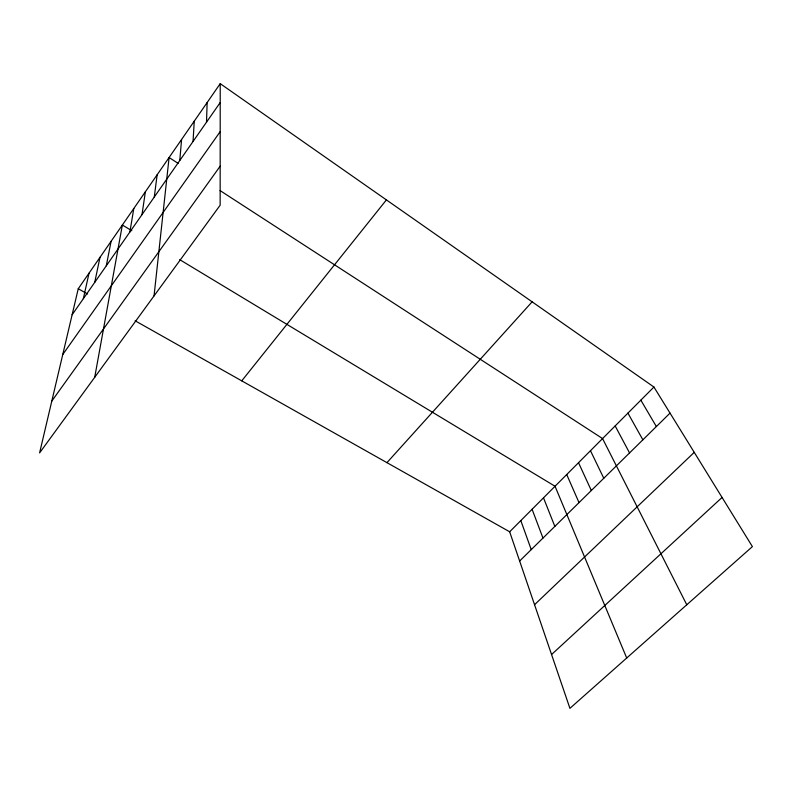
<?xml version="1.0" encoding="UTF-8"?>
<svg xmlns="http://www.w3.org/2000/svg" width="792" height="792" viewBox="0 0 792 792"><rect width="100%" height="100%" fill="white"/><g stroke="black" fill="none" stroke-linecap="round" stroke-linejoin="round"><path stroke-width="1.19" d="M220.225 83.655L220.146 205.217L39.6 452.915L78.25 288.743L220.225 83.655L653.935 387.031L752.4 546.609L569.923 708.345L509.662 531.788L135.145 320.79M206.514 122.156L207.138 102.554M193.04 141.471L194.258 121.156M179.784 160.469L181.576 139.481M154.054 295.881L169.092 157.519L178.16 163.4M154.272 197.04L157.153 174.765M141.996 214.622L145.381 191.763M129.908 231.947L133.789 208.514M94.713 377.299L122.364 225.017L131.799 230.71M106.276 265.825L111.098 241.293M94.723 282.388L99.99 257.331M83.338 298.703L89.041 273.151M72.121 314.78L220.216 102.534M62.766 354.529L220.196 131.63M51.797 401.089L220.166 166.171M241.748 380.853L386.407 199.901M386.951 462.657L532.125 301.821M509.662 531.788L653.935 387.031M519.641 561.023L670.032 413.107M534.56 604.712L694.237 452.351M551.559 654.538L722.066 497.455M78.25 288.743L87.605 294.01M179.695 259.637L555.043 486.258L626.71 658.013M220.087 190.585L602.563 438.57L686.773 604.771M640.847 400.158L656.36 426.551M627.927 413.117L642.866 439.827M615.166 425.928L629.541 452.925M590.476 450.707L603.781 478.269M578.526 462.696L591.327 490.515M566.716 474.547L579.021 502.623M543.5 497.831L554.846 526.403M532.095 509.286L542.975 538.075M520.819 520.601L531.244 549.618"/></g></svg>
